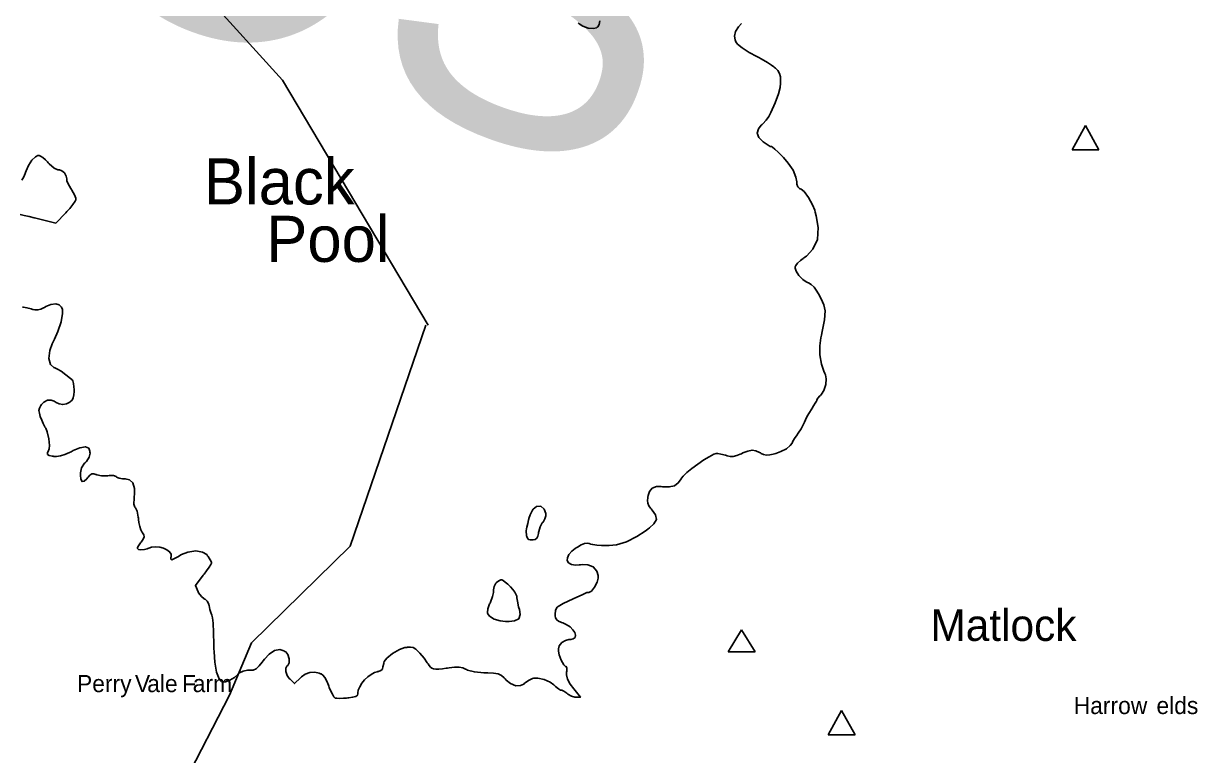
# Model space of a CAD drawing. Extents: x 0 to 24000, y 0 to 24000.
# Drawn here: x 7664 to 10211, y 10529 to 12118 of the extents above; entities that cross this region are included whole.
import ezdxf

# ---------------------------------------------------------------- set-up
doc = ezdxf.new("R2010")
doc.units = 0
for name, color, linetype in [('01C-WaterbodyNonTidal', 7, 'Continuous'), ('01D-LandmassNonTidal', 7, 'Continuous'), ('06B-FeaturesSummit', 7, 'Continuous'), ('07-BoundaryRegional', 7, 'Continuous'), ('08-NamesWaterbodyLarge', 7, 'Continuous'), ('xx-NamesAreaXXX', 7, 'Continuous'), ('xx-NamesPlacesXXX', 7, 'Continuous')]:
    doc.layers.add(name, color=color, linetype=linetype)

msp = doc.modelspace()

# ---------------------------------------------------------------- linework, layer by layer
at = {"layer": '01C-WaterbodyNonTidal'}
for points in [[(9221.9, 12118.2), (9215, 12110.6), (9209.1, 12100.5), (9207, 12090.3), (9207.9, 12082.7), (9208.8, 12080.4), (9209.5, 12078.3), (9213.5, 12072.9), (9223.2, 12064.7), (9238.7, 12055), (9255.3, 12046), (9260.9, 12043.2), (9263, 12042), (9269.3, 12038.4), (9278.2, 12032.9), (9286.7, 12027.3), (9291.8, 12023.6), (9293.4, 12022.4), (9295.3, 12020.8), (9300.5, 12015.7), (9304.5, 12009.7), (9306.3, 12002.4), (9306.8, 11994.5), (9306.8, 11991.8), (9306.8, 11988.6), (9305.9, 11979), (9302.4, 11964.9), (9294.9, 11945.8), (9285.4, 11924.7), (9282.1, 11917.7), (9281.4, 11916.3), (9275.6, 11908.2), (9268.3, 11900.2), (9266.8, 11898.9), (9264.4, 11896.9), (9258.6, 11889.5), (9256.2, 11880.1), (9259.7, 11870.7), (9266.5, 11863.2), (9269.1, 11861.2), (9271, 11859.9), (9279.6, 11854.1), (9284.4, 11851), (9286, 11851), (9286.7, 11851), (9288.9, 11849.4), (9294.4, 11845), (9301.5, 11838.5), (9307.5, 11832.7), (9309.5, 11830.7), (9313.2, 11826.9), (9323.4, 11814.8), (9333.6, 11799.2), (9339.9, 11784.5), (9342.1, 11774.4), (9342.1, 11771.1), (9342.1, 11769.2), (9343.9, 11763.4), (9348, 11759.6), (9349.1, 11759.3), (9351.5, 11758.6), (9357.6, 11752.9), (9367.1, 11740.3), (9375.8, 11724.4), (9380.6, 11712.5), (9381.7, 11708.4), (9383.8, 11700.3), (9387.9, 11675.3), (9386.4, 11649.2), (9376.4, 11627.9), (9362.6, 11613.2), (9357.4, 11609.2), (9355.4, 11607.8), (9349.9, 11603.2), (9343.7, 11597.4), (9339.6, 11592.5), (9338.1, 11590), (9338.1, 11589.2), (9338.1, 11586.9), (9340.4, 11580.2), (9346.5, 11570.6), (9355.1, 11562), (9362.5, 11557), (9365.2, 11555.9), (9367.2, 11555), (9372.8, 11551.5), (9379.3, 11545.4), (9385.6, 11536.6), (9391, 11527.3), (9392.6, 11524.1), (9394.7, 11520), (9400.6, 11507.6), (9403.6, 11493.9), (9401.7, 11474.7), (9397, 11449.7), (9395.4, 11441.4), (9394.2, 11435.7), (9392, 11418.6), (9392, 11398.4), (9395.6, 11378.8), (9400.7, 11363.3), (9402.8, 11358.3), (9404, 11355.6), (9405.6, 11346.6), (9404.8, 11334), (9400.5, 11321.7), (9395.3, 11313.2), (9393, 11310.8), (9391.9, 11309.8), (9387.5, 11304.4), (9385.2, 11301.3), (9385.2, 11300.2), (9385.2, 11299.6), (9384.3, 11297.9), (9381.9, 11293.7), (9378.4, 11288), (9375.3, 11283), (9374.2, 11281.4), (9373, 11279.6), (9369.3, 11273.9), (9364.6, 11265.7), (9360.6, 11257.8), (9358.4, 11252.9), (9357.7, 11251.2), (9357, 11249.4), (9351.3, 11238.5), (9344.8, 11228.4), (9343.6, 11226.9), (9342.3, 11225.4), (9336.6, 11217.1), (9332.7, 11210.2), (9332.3, 11209.3), (9331.6, 11207.3), (9327.7, 11201.8), (9319.3, 11194.8), (9307.5, 11188.7), (9296.7, 11184.8), (9293.1, 11183.8), (9290.6, 11183.2), (9283.1, 11181.5), (9275.9, 11181), (9269.8, 11182.4), (9264.5, 11184.9), (9262.9, 11185.8), (9260.6, 11187.1), (9253.2, 11190.6), (9244.9, 11191.9), (9235.3, 11189.8), (9225, 11185.7), (9221.7, 11184.2), (9219.2, 11183.1), (9211.7, 11180.1), (9204.1, 11178.3), (9197.2, 11178.4), (9191.1, 11179.7), (9189.2, 11180.3), (9187.1, 11180.9), (9176.8, 11183.4), (9170.5, 11184.6), (9168.4, 11184.6), (9166.7, 11184.6), (9161.9, 11182.8), (9152, 11177.7), (9140, 11170.5), (9127.1, 11161.7), (9114.4, 11152.4), (9103.4, 11143.4), (9095.1, 11135.6), (9091.4, 11131.4), (9090.8, 11129.7), (9089.6, 11127.2), (9084.7, 11120.6), (9076.2, 11114.6), (9065, 11111.9), (9054.3, 11112), (9050.8, 11112.5), (9047.5, 11112.9), (9037.7, 11112.8), (9028.3, 11109.5), (9022.3, 11102.1), (9019.2, 11093.2), (9018.6, 11090.1), (9018.3, 11088.3), (9017.8, 11082.7), (9018.5, 11076.6), (9021, 11071), (9024.4, 11066.2), (9025.7, 11064.6), (9028.2, 11061.5), (9035, 11051.4), (9037.2, 11041.2), (9032, 11031.8), (9022.4, 11023.3), (9019, 11020.7), (9013.1, 11016.4), (8994.6, 11004.3), (8972.2, 10993.1), (8950.8, 10986.7), (8934.6, 10984.7), (8929.2, 10984.7), (8926.5, 10984.7), (8918.4, 10985), (8908, 10985.9), (8899.2, 10987.1), (8894.6, 10988.1), (8893.2, 10988.6), (8891.7, 10989.2), (8887, 10990.2), (8881.1, 10989.6), (8873.8, 10986.3), (8865.9, 10981.6), (8863.4, 10980), (8860.9, 10978.3), (8853.7, 10972.5), (8847.3, 10965.2), (8844.1, 10958.4), (8844, 10952.3), (8846.9, 10947.4), (8852.7, 10944), (8861.4, 10942.4), (8870, 10942.7), (8872.8, 10943.1), (8876.5, 10943.7), (8888.2, 10943.2), (8900.2, 10938.3), (8908, 10929.2), (8910.8, 10919.7), (8910.8, 10916.4), (8910.8, 10913.7), (8908.7, 10905.2), (8903.2, 10894.3), (8896.3, 10886), (8891, 10882.7), (8889.3, 10882.7), (8886.3, 10882.7), (8877.3, 10878.7), (8856.4, 10869.4), (8835.1, 10858.8), (8824, 10852.6), (8821.8, 10851), (8821.1, 10850.3), (8818.2, 10844.2), (8817.3, 10835.9), (8817.5, 10834.1), (8817.6, 10832.6), (8818.5, 10827.9), (8820.9, 10823.5), (8825.1, 10820.4), (8829.9, 10818.2), (8831.6, 10817.7), (8834.2, 10816.9), (8841.6, 10813.5), (8849.9, 10808.1), (8856.2, 10802), (8860.4, 10795.9), (8862, 10790.1), (8861, 10785.3), (8856.9, 10782), (8851.5, 10780.8), (8849.7, 10780.8), (8847.2, 10780.8), (8839.9, 10779), (8832, 10774.1), (8826.5, 10766.9), (8824.6, 10760.3), (8824.6, 10758.1), (8824.6, 10755.5), (8826.4, 10747.6), (8830.9, 10735.8), (8836.3, 10726), (8839.8, 10722), (8841, 10722), (8841.5, 10722), (8843.1, 10719.2), (8842.9, 10713.6), (8842.6, 10712.2), (8842.1, 10710.2), (8841.9, 10704), (8844.3, 10695.1), (8850.3, 10684.2), (8857.9, 10673.7), (8860.7, 10670.3), (8872.4, 10655.4), (8862.6, 10655.4), (8860.3, 10655.4), (8853.4, 10657.7), (8845.4, 10662.1), (8844.2, 10663.2), (8842.9, 10664.3), (8836.4, 10668.7), (8832, 10671.1), (8830.5, 10671.1), (8829, 10671.1), (8824.8, 10673.8), (8818.4, 10679.2), (8817.1, 10680.5), (8815, 10682.7), (8806.9, 10688.1), (8793.6, 10693.9), (8779.8, 10696.9), (8771.1, 10697), (8768.5, 10696.1), (8767.3, 10695.8), (8759.9, 10692.2), (8752.4, 10687), (8751.3, 10685.9), (8749.4, 10684.3), (8742.3, 10680.8), (8732.1, 10680.7), (8720.9, 10685.7), (8711.6, 10693), (8708.9, 10695.7), (8707.2, 10697.5), (8701.5, 10702.5), (8694.2, 10706.3), (8683.8, 10708.1), (8671.5, 10708.6), (8667.4, 10708.7), (8662.7, 10708.8), (8642.4, 10710.7), (8627.2, 10714.7), (8625, 10715.7), (8623.2, 10716.7), (8617.3, 10719.1), (8609.4, 10720.7), (8599, 10720.6), (8588, 10719.3), (8584.3, 10718.9), (8581.5, 10718.5), (8573.3, 10717.5), (8564.9, 10716.7), (8558.4, 10716.5), (8553.6, 10717.1), (8549.9, 10718.5), (8546.9, 10720.9), (8544.1, 10724.4), (8541.8, 10727.9), (8541.1, 10729.1), (8540.2, 10730.6), (8533.1, 10740.4), (8524.1, 10751.1), (8522.3, 10753), (8520.6, 10754.7), (8515.2, 10759.8), (8509.4, 10763.5), (8503.4, 10764.6), (8497.6, 10764.3), (8495.7, 10763.9), (8491.7, 10763.5), (8480, 10759.4), (8464.5, 10750.8), (8452.1, 10740.3), (8446.5, 10733), (8445.9, 10730.2), (8445.6, 10728.8), (8444, 10721.9), (8442.9, 10717), (8442.7, 10716.5), (8442.6, 10716), (8439.4, 10713.5), (8434.1, 10711.6), (8432.9, 10711.4), (8431.1, 10711.1), (8425.8, 10709.3), (8418.4, 10705.3), (8411.1, 10699.7), (8404.3, 10693.1), (8398.3, 10685.8), (8393.6, 10678.1), (8390.5, 10670.6), (8389.4, 10665.3), (8389.4, 10663.6), (8389.4, 10662.7), (8388.5, 10659.9), (8385.1, 10657.4), (8378.3, 10655.7), (8370.2, 10654.5), (8367.5, 10654.2), (8365.2, 10653.9), (8358.5, 10653.5), (8350.4, 10653.2), (8344.1, 10653.4), (8341.1, 10653.6), (8340.4, 10653.8), (8339.7, 10654.1), (8337.8, 10656.5), (8334.3, 10662.1), (8330.4, 10670), (8327.5, 10676.9), (8326.7, 10679.3), (8325.7, 10682.1), (8322.2, 10690.4), (8318, 10698.4), (8313.6, 10703.7), (8310, 10706.2), (8308.7, 10706.7), (8305.7, 10707.9), (8296.3, 10710), (8285.3, 10709.6), (8275.1, 10705.5), (8267.4, 10699.9), (8265.1, 10697.7), (8252.2, 10685.2), (8242.4, 10694.6), (8240.6, 10696.3), (8236.4, 10702.5), (8233.2, 10711.2), (8233.1, 10718.9), (8235.4, 10723.3), (8236.5, 10724), (8237.9, 10724.8), (8240.2, 10730), (8240.3, 10739), (8237.3, 10748.3), (8233.2, 10753.8), (8231.4, 10754.9), (8229, 10756.5), (8220.4, 10759.1), (8208.9, 10757.1), (8196.8, 10748.9), (8186.9, 10738.3), (8184, 10734.6), (8181.9, 10731.8), (8175.4, 10723.6), (8168.7, 10717.5), (8162.2, 10714.7), (8155.9, 10714.2), (8153.8, 10714.2), (8150.5, 10714.2), (8140.7, 10712.3), (8132.5, 10708.5), (8131.5, 10707.5), (8129.1, 10705.1), (8121.6, 10698.8), (8111.6, 10692.4), (8102.7, 10688.8), (8097.6, 10688.2), (8096.2, 10688.7), (8094, 10689.4), (8088.6, 10695.4), (8082.9, 10709.8), (8079.2, 10731.9), (8077.6, 10753.9), (8077.4, 10761.2), (8077.2, 10770), (8076.6, 10796.1), (8075.7, 10816.4), (8074.2, 10827.7), (8072.6, 10833.7), (8071.9, 10835.7), (8071.4, 10837.1), (8068.8, 10845.7), (8066.7, 10854.6), (8066.4, 10856.1), (8066.1, 10857.5), (8062.7, 10864.1), (8058, 10868.3), (8057, 10868.6), (8056, 10869), (8050, 10874.4), (8044.1, 10882.5), (8043.3, 10884.3), (8037, 10898), (8054.2, 10920.4), (8056, 10922.6), (8061.2, 10929.6), (8066.7, 10937.7), (8070.5, 10944), (8071.9, 10946.6), (8071.9, 10947.4), (8071.9, 10949), (8069.5, 10953.9), (8064.8, 10961.2), (8063.7, 10962.7), (8061.7, 10965.3), (8052.7, 10970.7), (8037.8, 10973.3), (8020.6, 10970.8), (8007.3, 10965.6), (8003.3, 10963.1), (8000.5, 10961.4), (7992, 10956.6), (7985.8, 10954.1), (7983.6, 10955.4), (7984.1, 10959.2), (7984.5, 10960.4), (7984.8, 10961.7), (7984.2, 10966.2), (7981, 10971.4), (7975.5, 10975.8), (7968.1, 10979.2), (7959.7, 10981.4), (7950.8, 10982.2), (7942, 10981.2), (7935.8, 10979.3), (7933.9, 10978.4), (7932.2, 10977.5), (7926.5, 10975.9), (7919.1, 10975.2), (7913.4, 10976.4), (7911.2, 10978.5), (7911.2, 10979.2), (7911.2, 10980.4), (7913.7, 10983.9), (7918.3, 10990.9), (7919.4, 10992.5), (7920.6, 10994.1), (7924.1, 10999), (7925.9, 11003.5), (7925, 11007.9), (7922.6, 11012.2), (7921.7, 11013.7), (7920.9, 11014.9), (7919.1, 11019), (7916.6, 11026.4), (7914.6, 11035.1), (7913.7, 11041.7), (7913.5, 11043.9), (7913.2, 11046.7), (7910.8, 11059.2), (7907.5, 11066.9), (7906.8, 11067.4), (7906, 11067.9), (7903.9, 11074.6), (7904.1, 11087.7), (7904.5, 11091.3), (7905, 11095.6), (7904.9, 11108.7), (7901.5, 11120.7), (7893.8, 11127.5), (7884.8, 11129.7), (7881.7, 11129.7), (7879.1, 11129.7), (7871.5, 11131), (7866.1, 11133.4), (7865.7, 11134), (7865.3, 11134.7), (7859.6, 11136.7), (7849.7, 11136.7), (7847.3, 11136.4), (7845.1, 11136.1), (7833.4, 11136.2), (7823.5, 11138.1), (7822.2, 11138.7), (7820.8, 11139.3), (7816.5, 11140.7), (7812.3, 11140.5), (7808.2, 11137.6), (7804.2, 11133.2), (7802.9, 11131.7), (7801.4, 11129.8), (7796.1, 11124.7), (7791.3, 11123.8), (7788.6, 11129), (7787.7, 11137.5), (7787.7, 11140.3), (7787.6, 11142.9), (7789.9, 11153.6), (7796.6, 11163.3), (7798.6, 11165.4), (7800.6, 11167.5), (7806.8, 11176.7), (7808.6, 11185.5), (7808.4, 11187.3), (7808.2, 11189.6), (7805.6, 11196), (7798.6, 11199.1), (7786.2, 11196.6), (7771.9, 11190.8), (7767.3, 11188.5), (7764.1, 11186.9), (7754.2, 11182.6), (7744.2, 11179.2), (7736, 11178), (7730.3, 11178.4), (7728.5, 11178.7), (7726.3, 11179.1), (7719.9, 11180.5), (7716.1, 11182.6), (7716.1, 11186.2), (7718.3, 11190.9), (7719.1, 11192.4), (7720.1, 11194.4), (7720.5, 11202.2), (7719.1, 11216.7), (7715.5, 11231.5), (7712.5, 11239.6), (7710.8, 11241.8), (7710.3, 11242.4), (7706.7, 11249.7), (7702.3, 11260.3), (7701.4, 11262.6), (7700.6, 11264.9), (7698.6, 11271.8), (7697.7, 11278.1), (7698.7, 11283.1), (7701, 11287.2), (7701.8, 11288.5), (7703.2, 11290.6), (7708.5, 11296.3), (7716.1, 11300.2), (7724.3, 11300.4), (7730.8, 11298), (7732.8, 11296.7), (7734.8, 11295.4), (7741.4, 11292.3), (7749.5, 11290.8), (7757.3, 11292.3), (7763.5, 11295.4), (7765.3, 11296.7), (7766.5, 11297.5), (7769.6, 11300.5), (7772.3, 11305.3), (7773.6, 11312.1), (7774, 11319.4), (7774, 11321.8), (7774, 11323.8), (7773.5, 11329.6), (7772.5, 11336.6), (7771, 11342), (7769.8, 11344.4), (7769.2, 11344.9), (7765.9, 11347.6), (7755.7, 11355.7), (7745.7, 11363.1), (7738.2, 11367.8), (7733.9, 11369.9), (7732.4, 11370.4), (7729.7, 11371.3), (7723.1, 11377.7), (7719.3, 11390.9), (7721.2, 11408), (7726.4, 11422.8), (7728.8, 11427.3), (7731.6, 11432.7), (7738.9, 11449.4), (7745.7, 11470.5), (7748.7, 11488.1), (7748.5, 11497.6), (7747.3, 11500.2), (7746.4, 11502.1), (7741.9, 11507.1), (7734, 11509.6), (7723.4, 11507.9), (7713, 11503.5), (7709.7, 11501.7), (7707.7, 11500.7), (7701.7, 11497.9), (7695.4, 11496.1), (7689.4, 11496.2), (7684.3, 11497.3), (7682.6, 11497.8), (7681, 11498.4), (7671.6, 11500.9), (7664.3, 11502.1), (7661.8, 11502.1)], [(8867.7, 12119.6), (8869.8, 12117.4), (8877.6, 12112.3), (8889.3, 12107.8), (8900.5, 12106.8), (8907.3, 12108.5), (8908.9, 12109.8), (8910.2, 12110.8), (8912.8, 12115.6), (8914.5, 12123.3)], [(7657.3, 11703.1), (7665.5, 11701.5), (7676.5, 11698.9), (7687.2, 11696.3), (7690.8, 11695.4), (7734.3, 11684.8), (7756.3, 11707.2), (7758.5, 11709.5), (7764.7, 11716.6), (7771.5, 11725.2), (7776.1, 11732.3), (7777.9, 11735.5), (7777.9, 11736.6), (7777.9, 11738.8), (7775, 11745.7), (7769.4, 11755.8), (7768.1, 11757.8), (7766.7, 11759.7), (7761.1, 11769.8), (7758.3, 11776.3), (7758.3, 11778.5), (7758.3, 11780.6), (7756.9, 11786.7), (7753.2, 11793.6), (7747.7, 11798.3), (7742.6, 11800.1), (7741, 11800.1), (7738.5, 11800.1), (7730.7, 11804.2), (7720.1, 11813.3), (7717.9, 11815.8), (7716.5, 11817.4), (7712.1, 11821.8), (7706.2, 11826.9), (7701.1, 11830.2), (7698.4, 11831.5), (7697.5, 11831.5), (7695.6, 11831.5), (7690, 11828.7), (7682.3, 11821.1), (7675, 11809.4), (7670.1, 11798.4), (7668.9, 11794.6), (7668, 11792.2), (7665, 11785), (7660.7, 11778.1)]]:
    msp.add_lwpolyline(points, dxfattribs=at)
at = {"layer": '01D-LandmassNonTidal'}
for points in [[(8768.5, 11061.5), (8767.6, 11060.2), (8763.5, 11051.8), (8760.6, 11043.3), (8760.3, 11041.9), (8760, 11040.5), (8758.1, 11032.4), (8756.2, 11024.6), (8756, 11023.5), (8755.6, 11022.4), (8754.8, 11015), (8755.3, 11007.1), (8755.6, 11005.8), (8755.9, 11004.6), (8757.3, 11001), (8759.7, 10998.1), (8763.5, 10997), (8767.6, 10997), (8768.9, 10997.2), (8770.2, 10997.3), (8774.3, 10998.3), (8777.9, 11000.8), (8780.2, 11005.4), (8781.5, 11011), (8781.8, 11012.9), (8782.2, 11015), (8785.3, 11025.5), (8789.6, 11033.9), (8790.5, 11034.8), (8791.4, 11035.8), (8795.3, 11042.8), (8797.1, 11049.5), (8797.1, 11051.7), (8797.1, 11054.7), (8794.1, 11063.8), (8786.6, 11070), (8777.3, 11069.5), (8770.1, 11063.9)], [(8689.7, 10903.9), (8688.9, 10903.1), (8685.3, 10896.3), (8683.5, 10888.8), (8683.5, 10886.3), (8683.5, 10883.2), (8681.4, 10873.9), (8677.4, 10862.1), (8676.4, 10860), (8675.4, 10858), (8671.7, 10847.7), (8670.6, 10839.4), (8670.9, 10838.4), (8671.3, 10836.5), (8675.5, 10831.3), (8685.1, 10825.4), (8698.5, 10821.5), (8710.2, 10820), (8714, 10820), (8717.9, 10820), (8729.7, 10821.4), (8738.6, 10826.1), (8741.5, 10835.2), (8740, 10846.3), (8739.1, 10849.8), (8738.4, 10852.1), (8735.8, 10864), (8734.4, 10871.6), (8734.4, 10874.1), (8734.4, 10875.1), (8733.3, 10878), (8730.3, 10883.3), (8725.8, 10889.2), (8720.5, 10895.3), (8714.9, 10900.9), (8709.4, 10905.7), (8704.7, 10909), (8702, 10910.2), (8701.1, 10910.2), (8699.7, 10910.2), (8695.6, 10908.4), (8690.5, 10904.8)]]:
    msp.add_lwpolyline(points, close=True, dxfattribs=at)
at = {"layer": '06B-FeaturesSummit'}
for p, q in [((9939.2, 11844), (9968.3, 11896.8)), ((9968.3, 11896.8), (9997.4, 11844)), ((9997.4, 11844), (9939.2, 11844)), ((9193.1, 10754), (9222.2, 10801.6)), ((9222.2, 10801.6), (9251.4, 10754)), ((9251.4, 10754), (9193.1, 10754)), ((9410.1, 10574.1), (9439.1, 10627)), ((9439.1, 10627), (9468.3, 10574.1)), ((9468.3, 10574.1), (9410.1, 10574.1))]:
    msp.add_line(p, q, dxfattribs=at)
at = {"layer": '07-BoundaryRegional'}
for p, q in [((7765.1, 12502.5), (8226.4, 11995.1)), ((8226.4, 11995.1), (8542.4, 11463)), ((8537.1, 11463), (8373, 10983.2)), ((8373, 10983.2), (8158.7, 10773.8)), ((8158.7, 10773.8), (8111.1, 10659.8)), ((8111.1, 10659.8), (8013.3, 10470.3))]:
    msp.add_line(p, q, dxfattribs=at)

# ---------------------------------------------------------------- texts
at = {"layer": '08-NamesWaterbodyLarge'}
for s, p in [('Black', (8055.5, 11725.2)), ('Pool', (8190.8, 11600.5))]:
    msp.add_text(s, height=100, dxfattribs=at).set_placement(p)
at = {"layer": 'xx-NamesAreaXXX'}
msp.add_text('AMPHITROS', height=703.71, rotation=340.192, dxfattribs=at).set_placement((3708.3, 13666.7))
at = {"layer": 'xx-NamesPlacesXXX'}
for s, height, p in [('Matlock', 68.78, (9631.7, 10777.8)), ('Perry', 37.04, (7780.3, 10666.7)), ('V', 37, (7906, 10666.7)), ('ale', 37.04, (7932.6, 10666.7)), ('F', 37, (8008.3, 10666.7)), ('arm', 37.04, (8031.4, 10666.7)), ('Harrow', 37.04, (9942.6, 10619.1)), ('elds', 37.04, (10122.1, 10619.1))]:
    msp.add_text(s, height=height, dxfattribs=at).set_placement(p)

doc.saveas('drawing.dxf')
